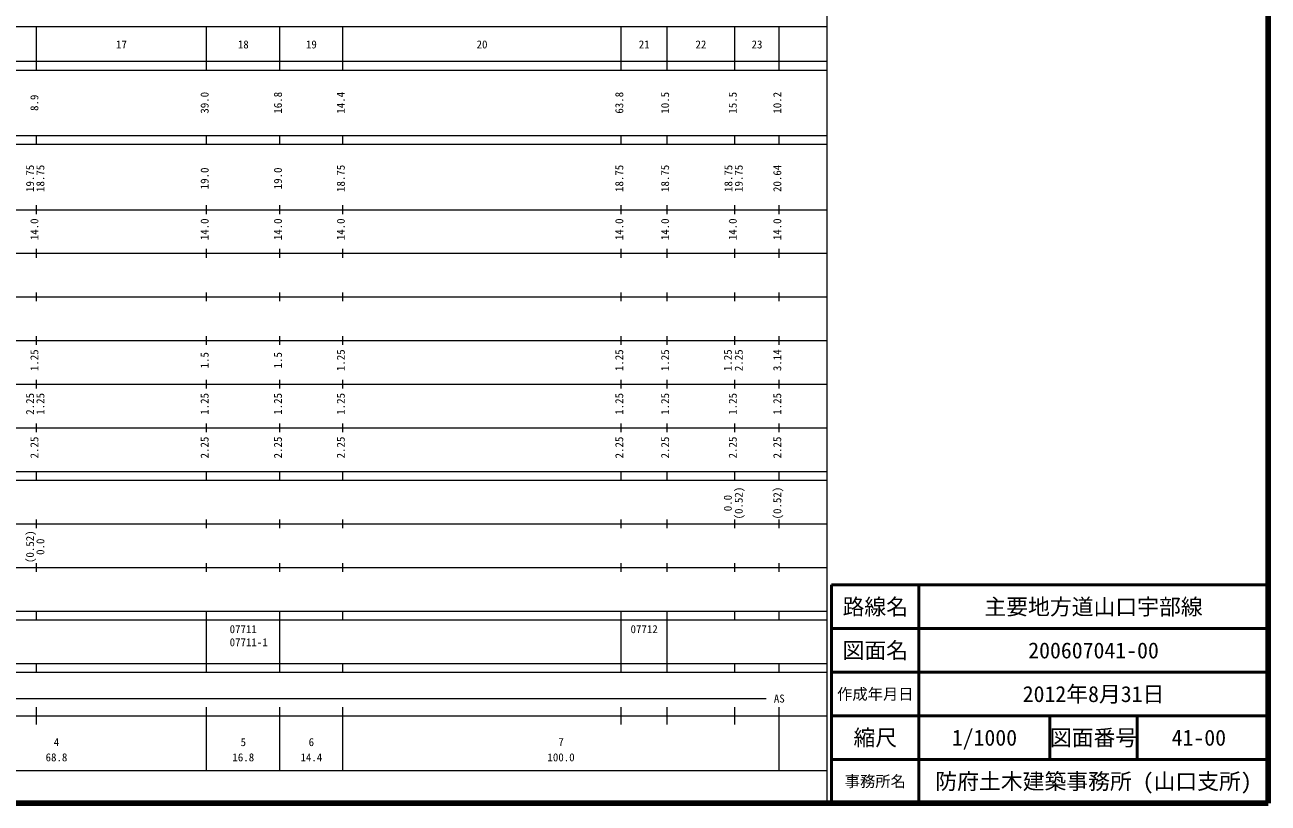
# Model space of a CAD drawing. Units: millimetres on the paper, enlarged 1000 times. Extents: x 40000 to 680000, y 20000 to 380000.
# Drawn here: x 395159 to 680000, y 20000 to 198357 of the extents above; entities that cross this region are included whole.
import ezdxf
from ezdxf.enums import TextEntityAlignment as Align

# ---------------------------------------------------------------- set-up
doc = ezdxf.new("R2010")
doc.units = ezdxf.units.MM
doc.header["$LTSCALE"] = 1000
for name, color, linetype, lineweight in [('M-TTL', 2, 'Continuous', 140), ('M-TTL-BAND', 7, 'Continuous', 13), ('M-TTL-FRAM', 2, 'Continuous', 50), ('M-TTL-LINE', 7, 'Continuous', 50)]:
    doc.layers.add(name, color=color, linetype=linetype, lineweight=lineweight)
doc.layers.add('M-TTL-TXT', color=7, linetype='Continuous')
doc.styles.add('ＭＳ ゴシック', font='')
doc.styles.get('ＭＳ ゴシック').set_extended_font_data('MS Gothic')

msp = doc.modelspace()

# ---------------------------------------------------------------- linework, layer by layer
at = {"layer": 'M-TTL'}
for p, q in [((680000, 20000), (680000, 380000)), ((40000, 20000), (680000, 20000))]:
    msp.add_line(p, q, dxfattribs=at)
at = {"layer": 'M-TTL-BAND'}
for p, q in [((579000, 20000), (579000, 370000)), ((68000, 198000), (579000, 198000)), ((397800, 188000), (397800, 198000)), ((436800, 188000), (436800, 198000)), ((453600, 188000), (453600, 198000)), ((468000, 188000), (468000, 198000)), ((531800, 188000), (531800, 198000)), ((542300, 188000), (542300, 198000)), ((557800, 188000), (557800, 198000)), ((568000, 188000), (568000, 198000)), ((40000, 190000), (579000, 190000)), ((40000, 188000), (579000, 188000)), ((40000, 173000), (579000, 173000)), ((40000, 171000), (579000, 171000)), ((397800, 171000), (397800, 173000)), ((436800, 171000), (436800, 173000)), ((453600, 171000), (453600, 173000)), ((468000, 171000), (468000, 173000)), ((531800, 171000), (531800, 173000)), ((542300, 171000), (542300, 173000)), ((557800, 171000), (557800, 173000)), ((568000, 171000), (568000, 173000)), ((397800, 155000), (397800, 157000)), ((436800, 155000), (436800, 157000)), ((453600, 155000), (453600, 157000)), ((468000, 155000), (468000, 157000)), ((531800, 155000), (531800, 157000)), ((542300, 155000), (542300, 157000)), ((557800, 155000), (557800, 157000)), ((568000, 155000), (568000, 157000)), ((40000, 156000), (579000, 156000)), ((46000, 146000), (579000, 146000)), ((397800, 145000), (397800, 147000)), ((436800, 145000), (436800, 147000)), ((453600, 145000), (453600, 147000)), ((468000, 145000), (468000, 147000)), ((531800, 145000), (531800, 147000)), ((542300, 145000), (542300, 147000)), ((557800, 145000), (557800, 147000)), ((568000, 145000), (568000, 147000)), ((397800, 135000), (397800, 137000)), ((436800, 135000), (436800, 137000)), ((453600, 135000), (453600, 137000)), ((468000, 135000), (468000, 137000)), ((531800, 135000), (531800, 137000)), ((542300, 135000), (542300, 137000)), ((557800, 135000), (557800, 137000)), ((568000, 135000), (568000, 137000)), ((52000, 136000), (579000, 136000)), ((46000, 126000), (579000, 126000)), ((397800, 125000), (397800, 127000)), ((436800, 125000), (436800, 127000)), ((453600, 125000), (453600, 127000)), ((468000, 125000), (468000, 127000)), ((531800, 125000), (531800, 127000)), ((542300, 125000), (542300, 127000)), ((557800, 125000), (557800, 127000)), ((568000, 125000), (568000, 127000)), ((397800, 115000), (397800, 117000)), ((436800, 115000), (436800, 117000)), ((453600, 115000), (453600, 117000)), ((468000, 115000), (468000, 117000)), ((531800, 115000), (531800, 117000)), ((542300, 115000), (542300, 117000)), ((557800, 115000), (557800, 117000)), ((568000, 115000), (568000, 117000)), ((52000, 116000), (579000, 116000)), ((46000, 106000), (579000, 106000)), ((397800, 105000), (397800, 107000)), ((436800, 105000), (436800, 107000)), ((453600, 105000), (453600, 107000)), ((468000, 105000), (468000, 107000)), ((531800, 105000), (531800, 107000)), ((542300, 105000), (542300, 107000)), ((557800, 105000), (557800, 107000)), ((568000, 105000), (568000, 107000)), ((40000, 96000), (579000, 96000)), ((40000, 94000), (579000, 94000)), ((397800, 94000), (397800, 96000)), ((436800, 94000), (436800, 96000)), ((453600, 94000), (453600, 96000)), ((468000, 94000), (468000, 96000)), ((531800, 94000), (531800, 96000)), ((542300, 94000), (542300, 96000)), ((557800, 94000), (557800, 96000)), ((568000, 94000), (568000, 96000)), ((49000, 84000), (579000, 84000)), ((397800, 83000), (397800, 85000)), ((436800, 83000), (436800, 85000)), ((453600, 83000), (453600, 85000)), ((468000, 83000), (468000, 85000)), ((531800, 83000), (531800, 85000)), ((542300, 83000), (542300, 85000)), ((557800, 83000), (557800, 85000)), ((568000, 83000), (568000, 85000)), ((397800, 73000), (397800, 75000)), ((436800, 73000), (436800, 75000)), ((453600, 73000), (453600, 75000)), ((468000, 73000), (468000, 75000)), ((531800, 73000), (531800, 75000)), ((542300, 73000), (542300, 75000)), ((557800, 73000), (557800, 75000)), ((568000, 73000), (568000, 75000)), ((40000, 74000), (579000, 74000)), ((40000, 64000), (579000, 64000)), ((397800, 62000), (397800, 64000)), ((436800, 62000), (436800, 64000)), ((453600, 62000), (453600, 64000)), ((468000, 62000), (468000, 64000)), ((531800, 62000), (531800, 64000)), ((542300, 62000), (542300, 64000)), ((557800, 62000), (557800, 64000)), ((568000, 62000), (568000, 64000)), ((40000, 62000), (579000, 62000)), ((436800, 52000), (436800, 62000)), ((453600, 52000), (453600, 62000)), ((531800, 52000), (531800, 62000)), ((542300, 52000), (542300, 62000)), ((40000, 52000), (579000, 52000)), ((397800, 50000), (397800, 52000)), ((436800, 50000), (436800, 52000)), ((453600, 50000), (453600, 52000)), ((468000, 50000), (468000, 52000)), ((531800, 50000), (531800, 52000)), ((542300, 50000), (542300, 52000)), ((557800, 50000), (557800, 52000)), ((568000, 50000), (568000, 52000)), ((40000, 50000), (579000, 50000)), ((71000, 44000), (565000, 44000)), ((40000, 40000), (579000, 40000)), ((397800, 38000), (397800, 42000)), ((436800, 27500), (436800, 42000)), ((453600, 27500), (453600, 42000)), ((468000, 27500), (468000, 42000)), ((531800, 38000), (531800, 42000)), ((542300, 38000), (542300, 42000)), ((557800, 38000), (557800, 42000)), ((568000, 27500), (568000, 42000)), ((68000, 27500), (579000, 27500))]:
    msp.add_line(p, q, dxfattribs=at)
at = {"layer": 'M-TTL-FRAM'}
for p, q in [((680000, 70000), (580000, 70000)), ((580000, 70000), (580000, 20000))]:
    msp.add_line(p, q, dxfattribs=at)
at = {"layer": 'M-TTL-LINE'}
for p, q in [((600000, 70000), (600000, 20000)), ((680000, 60000), (580000, 60000)), ((680000, 50000), (580000, 50000)), ((680000, 40000), (580000, 40000)), ((630000, 40000), (630000, 30000)), ((650000, 40000), (650000, 30000)), ((680000, 30000), (580000, 30000))]:
    msp.add_line(p, q, dxfattribs=at)

# ---------------------------------------------------------------- texts
at = {"layer": 'M-TTL-BAND', "style": 'ＭＳ ゴシック'}
for s, p in [('17', (417300, 192405)), ('18', (445200, 192405)), ('19', (460800, 192405)), ('20', (499900, 192405)), ('21', (537050, 192405)), ('22', (550050, 192405)), ('23', (562900, 192405)), ('AS', (568000, 42500)), ('4', (402400, 32523)), ('5', (445200, 32523)), ('6', (460800, 32523)), ('7', (518000, 32523)), ('68.8', (402400, 29033)), ('16.8', (445200, 29033)), ('14.4', (460800, 29033)), ('100.0', (518000, 29033))]:
    msp.add_text(s, height=1833, dxfattribs=at).set_placement(p, align=Align.BOTTOM_CENTER)
for s, p in [('39.0', (437800, 180500)), ('16.8', (454600, 180500)), ('14.4', (469000, 180500)), ('63.8', (532800, 180500)), ('10.5', (543300, 180500)), ('15.5', (558800, 180500)), ('10.2', (569000, 180500)), ('8.9', (398800, 180500)), ('19.75', (397800, 163174)), ('18.75', (400170, 163174)), ('19.0', (437800, 163174)), ('19.0', (454600, 163174)), ('18.75', (469000, 163174)), ('18.75', (532800, 163174)), ('18.75', (543300, 163174)), ('18.75', (557800, 163174)), ('19.75', (560170, 163174)), ('20.64', (569000, 163174)), ('14.0', (398800, 151500)), ('14.0', (437800, 151500)), ('14.0', (454600, 151500)), ('14.0', (469000, 151500)), ('14.0', (532800, 151500)), ('14.0', (543300, 151500)), ('14.0', (558800, 151500)), ('14.0', (569000, 151500)), ('1.25', (398800, 121500)), ('1.5', (437800, 121500)), ('1.5', (454600, 121500)), ('1.25', (469000, 121500)), ('1.25', (532800, 121500)), ('1.25', (543300, 121500)), ('1.25', (557670, 121500)), ('2.25', (560170, 121500)), ('3.14', (569000, 121500)), ('2.25', (397800, 111500)), ('1.25', (400170, 111500)), ('1.25', (437800, 111500)), ('1.25', (454600, 111500)), ('1.25', (469000, 111500)), ('1.25', (532800, 111500)), ('1.25', (543300, 111500)), ('1.25', (558800, 111500)), ('1.25', (569000, 111500)), ('2.25', (398800, 101500)), ('2.25', (437800, 101500)), ('2.25', (454600, 101500)), ('2.25', (469000, 101500)), ('2.25', (532800, 101500)), ('2.25', (543300, 101500)), ('2.25', (558800, 101500)), ('2.25', (569000, 101500)), ('(0.52)', (560170, 88764)), ('(0.52)', (569000, 88764)), ('0.0', (557670, 88764)), ('(0.52)', (397800, 78764)), ('0.0', (400170, 78764))]:
    msp.add_text(s, height=1833, rotation=90, dxfattribs=at).set_placement(p, align=Align.BOTTOM_CENTER)
for s, p in [('07711', (442075, 58405)), ('07712', (533925, 58405)), ('07711-1', (442075, 55405))]:
    msp.add_text(s, height=1833, dxfattribs=at).set_placement(p, align=Align.BOTTOM_LEFT)
at = {"layer": 'M-TTL-TXT', "style": 'ＭＳ ゴシック'}
for s, height, p in [('路線名', 3666, (590000, 65000)), ('路線名', 3666, (590000, 65000)), ('主要地方道山口宇部線', 3666, (640000, 65000)), ('図面名', 3666, (590000, 55000)), ('図面名', 3666, (590000, 55000)), ('200607041-00', 3666, (640000, 55000)), ('作成年月日', 2566, (590000, 45000)), ('作成年月日', 2566, (590000, 45000)), ('2012年8月31日', 3666, (640000, 45000)), ('縮尺', 3666, (590000, 35000)), ('縮尺', 3666, (590000, 35000)), ('1/1000', 3666, (615000, 35000)), ('図面番号', 3666, (640000, 35000)), ('図面番号', 3666, (640000, 35000)), ('41-00', 3666, (664125, 35000)), ('事務所名', 2566, (590000, 25000)), ('事務所名', 2566, (590000, 25000)), ('防府土木建築事務所 (山口支所)', 3666, (640000, 25000))]:
    msp.add_text(s, height=height, dxfattribs=at).set_placement(p, align=Align.MIDDLE_CENTER)

doc.saveas('drawing.dxf')
